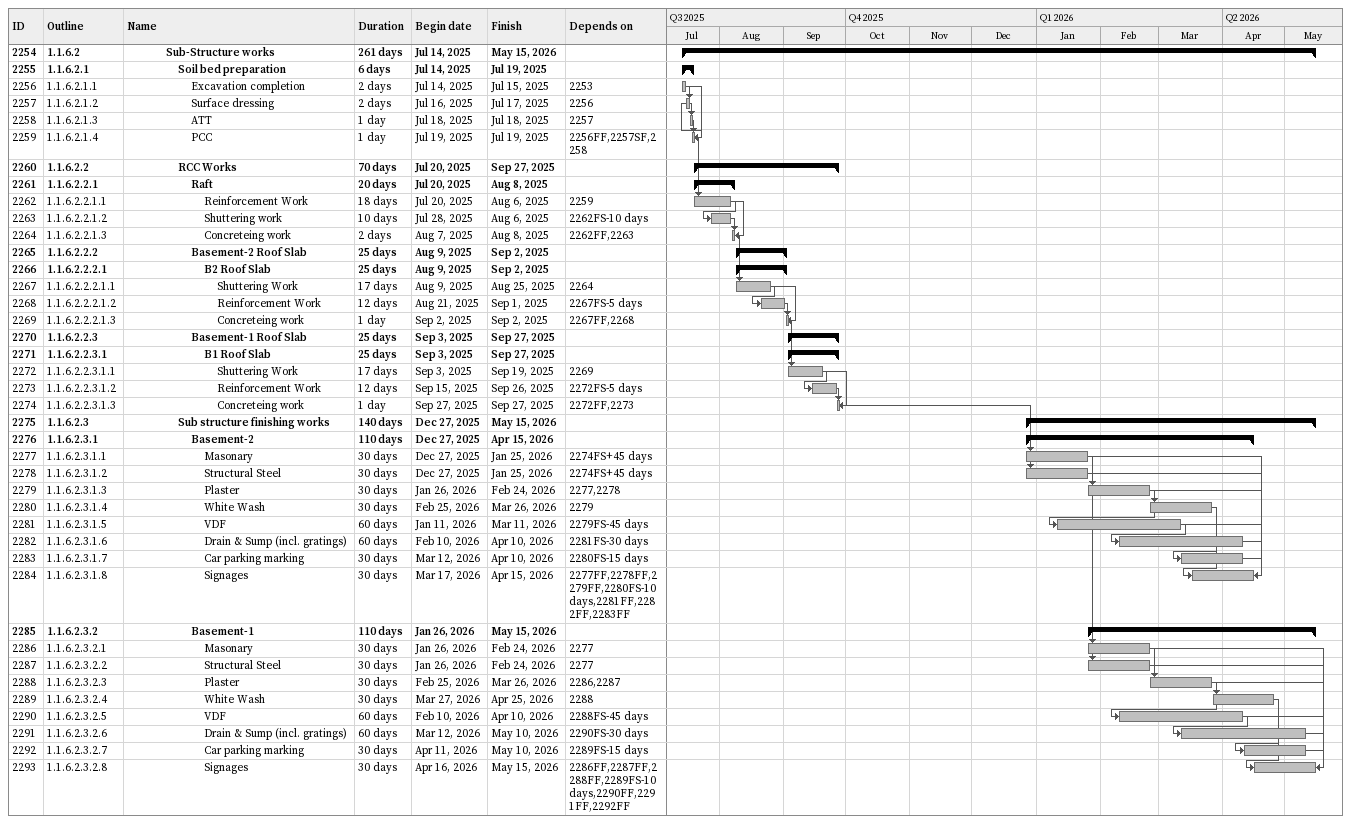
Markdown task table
| ID | WBS | Task | Duration | Start | Finish | Predecessors |
|---|---|---|---|---|---|---|
| 2254 | 1.1.6.2 | **Sub-Structure works** | 261d | 2025-07-14 | 2026-05-15 |  |
| 2255 | 1.1.6.2.1 | **Soil bed preparation** | 6d | 2025-07-14 | 2025-07-19 |  |
| 2256 | 1.1.6.2.1.1 | Excavation completion | 2d | 2025-07-14 | 2025-07-15 | 2253 |
| 2257 | 1.1.6.2.1.2 | Surface dressing | 2d | 2025-07-16 | 2025-07-17 | 2256 |
| 2258 | 1.1.6.2.1.3 | ATT | 1d | 2025-07-18 | 2025-07-18 | 2257 |
| 2259 | 1.1.6.2.1.4 | PCC | 1d | 2025-07-19 | 2025-07-19 | 2256FF, 2257SF, 2258 |
| 2260 | 1.1.6.2.2 | **RCC Works** | 70d | 2025-07-20 | 2025-09-27 |  |
| 2261 | 1.1.6.2.2.1 | **Raft** | 20d | 2025-07-20 | 2025-08-08 |  |
| 2262 | 1.1.6.2.2.1.1 | Reinforcement Work | 18d | 2025-07-20 | 2025-08-06 | 2259 |
| 2263 | 1.1.6.2.2.1.2 | Shuttering work | 10d | 2025-07-28 | 2025-08-06 | 2262FS-10d |
| 2264 | 1.1.6.2.2.1.3 | Concreteing work | 2d | 2025-08-07 | 2025-08-08 | 2262FF, 2263 |
| 2265 | 1.1.6.2.2.2 | **Basement-2 Roof Slab** | 25d | 2025-08-09 | 2025-09-02 |  |
| 2266 | 1.1.6.2.2.2.1 | **B2 Roof Slab** | 25d | 2025-08-09 | 2025-09-02 |  |
| 2267 | 1.1.6.2.2.2.1.1 | Shuttering Work | 17d | 2025-08-09 | 2025-08-25 | 2264 |
| 2268 | 1.1.6.2.2.2.1.2 | Reinforcement Work | 12d | 2025-08-21 | 2025-09-01 | 2267FS-5d |
| 2269 | 1.1.6.2.2.2.1.3 | Concreteing work | 1d | 2025-09-02 | 2025-09-02 | 2267FF, 2268 |
| 2270 | 1.1.6.2.2.3 | **Basement-1 Roof Slab** | 25d | 2025-09-03 | 2025-09-27 |  |
| 2271 | 1.1.6.2.2.3.1 | **B1 Roof Slab** | 25d | 2025-09-03 | 2025-09-27 |  |
| 2272 | 1.1.6.2.2.3.1.1 | Shuttering Work | 17d | 2025-09-03 | 2025-09-19 | 2269 |
| 2273 | 1.1.6.2.2.3.1.2 | Reinforcement Work | 12d | 2025-09-15 | 2025-09-26 | 2272FS-5d |
| 2274 | 1.1.6.2.2.3.1.3 | Concreteing work | 1d | 2025-09-27 | 2025-09-27 | 2272FF, 2273 |
| 2275 | 1.1.6.2.3 | **Sub structure finishing works** | 140d | 2025-12-27 | 2026-05-15 |  |
| 2276 | 1.1.6.2.3.1 | **Basement-2** | 110d | 2025-12-27 | 2026-04-15 |  |
| 2277 | 1.1.6.2.3.1.1 | Masonary | 30d | 2025-12-27 | 2026-01-25 | 2274FS+45d |
| 2278 | 1.1.6.2.3.1.2 | Structural Steel | 30d | 2025-12-27 | 2026-01-25 | 2274FS+45d |
| 2279 | 1.1.6.2.3.1.3 | Plaster | 30d | 2026-01-26 | 2026-02-24 | 2277, 2278 |
| 2280 | 1.1.6.2.3.1.4 | White Wash | 30d | 2026-02-25 | 2026-03-26 | 2279 |
| 2281 | 1.1.6.2.3.1.5 | VDF | 60d | 2026-01-11 | 2026-03-11 | 2279FS-45d |
| 2282 | 1.1.6.2.3.1.6 | Drain & Sump (incl. gratings) | 60d | 2026-02-10 | 2026-04-10 | 2281FS-30d |
| 2283 | 1.1.6.2.3.1.7 | Car parking marking | 30d | 2026-03-12 | 2026-04-10 | 2280FS-15d |
| 2284 | 1.1.6.2.3.1.8 | Signages | 30d | 2026-03-17 | 2026-04-15 | 2277FF, 2278FF, 2279FF, 2280FS-10d, 2281FF, 2282FF, 2283FF |
| 2285 | 1.1.6.2.3.2 | **Basement-1** | 110d | 2026-01-26 | 2026-05-15 |  |
| 2286 | 1.1.6.2.3.2.1 | Masonary | 30d | 2026-01-26 | 2026-02-24 | 2277 |
| 2287 | 1.1.6.2.3.2.2 | Structural Steel | 30d | 2026-01-26 | 2026-02-24 | 2277 |
| 2288 | 1.1.6.2.3.2.3 | Plaster | 30d | 2026-02-25 | 2026-03-26 | 2286, 2287 |
| 2289 | 1.1.6.2.3.2.4 | White Wash | 30d | 2026-03-27 | 2026-04-25 | 2288 |
| 2290 | 1.1.6.2.3.2.5 | VDF | 60d | 2026-02-10 | 2026-04-10 | 2288FS-45d |
| 2291 | 1.1.6.2.3.2.6 | Drain & Sump (incl. gratings) | 60d | 2026-03-12 | 2026-05-10 | 2290FS-30d |
| 2292 | 1.1.6.2.3.2.7 | Car parking marking | 30d | 2026-04-11 | 2026-05-10 | 2289FS-15d |
| 2293 | 1.1.6.2.3.2.8 | Signages | 30d | 2026-04-16 | 2026-05-15 | 2286FF, 2287FF, 2288FF, 2289FS-10d, 2290FF, 2291FF, 2292FF |
